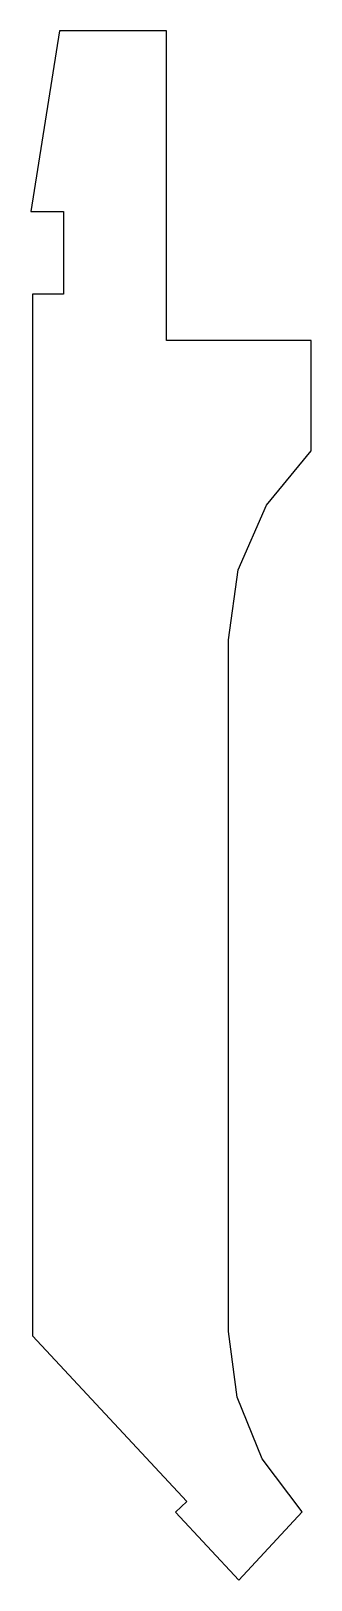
# Model space of a CAD drawing. Extents: x -20 to 7, y 0 to 150.
import ezdxf

# ---------------------------------------------------------------- set-up
doc = ezdxf.new("R2010")
doc.units = 0

msp = doc.modelspace()

# ---------------------------------------------------------------- linework, layer by layer
at = {"color": 7, "linetype": 'CONTINUOUS'}
for p, q in [((-17.386, 150.093), (-20.158, 132.593)), ((-7, 150.093), (-17.386, 150.093)), ((-7, 120.093), (-7, 150.093)), ((-20.158, 132.593), (-17, 132.593)), ((-17, 132.593), (-17, 124.593)), ((-17, 124.593), (-20, 124.593)), ((-20, 124.593), (-20, 23.646)), ((7, 120.093), (-7, 120.093)), ((7, 109.423), (7, 120.093)), ((2.669, 104.132), (7, 109.423)), ((-0.065, 97.866), (2.669, 104.132)), ((-1, 91.093), (-0.065, 97.866)), ((-1, 24.093), (-1, 91.093)), ((-0.169, 17.702), (-1, 24.093)), ((-20, 23.646), (-5.04, 7.605)), ((2.266, 11.737), (-0.169, 17.702)), ((6.147, 6.592), (2.266, 11.737)), ((-5.04, 7.605), (-6.137, 6.582)), ((-6.137, 6.582), (0, 0)), ((0, 0), (6.147, 6.592))]:
    msp.add_line(p, q, dxfattribs=at)

doc.saveas('drawing.dxf')
